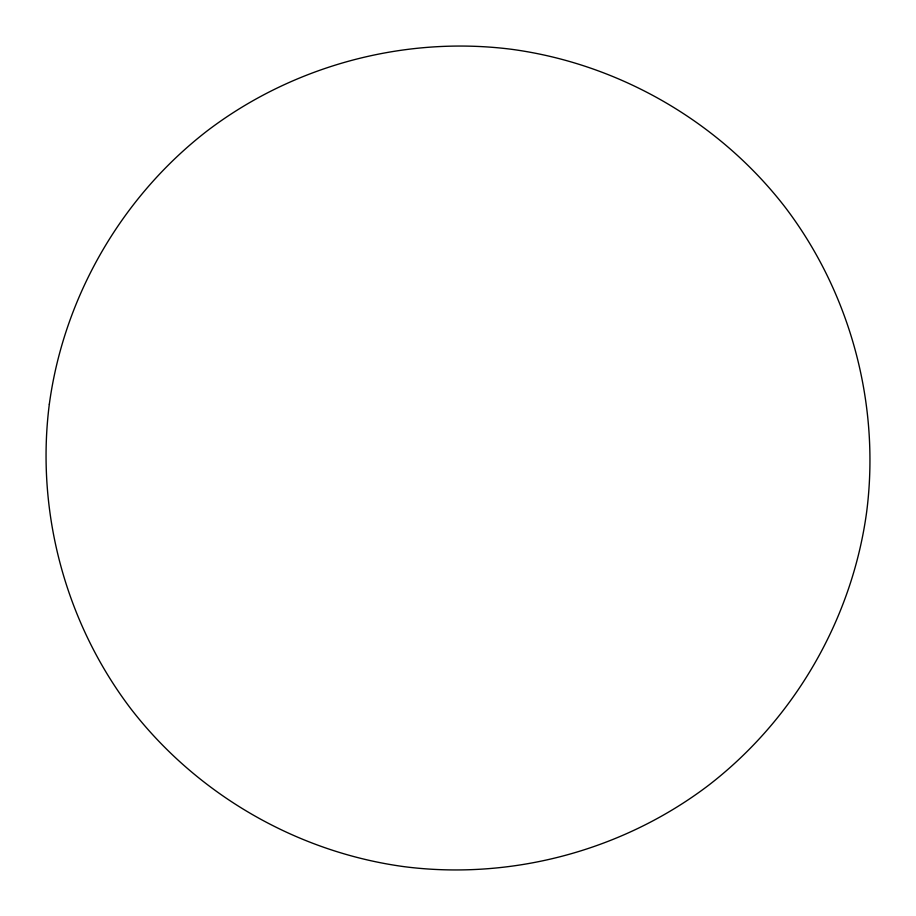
<?xml version="1.0" encoding="UTF-8"?>
<svg xmlns="http://www.w3.org/2000/svg" width="916" height="916" viewBox="0 0 916 916"><rect width="100%" height="100%" fill="white"/><g stroke="black" fill="none" stroke-linecap="round" stroke-linejoin="round"><path stroke-width="1.37" d="M49.327 404.196C35.61 511.506 65.448 622.857 130.977 708.927C197.158 794.504 297.002 852.155 404.196 866.673C511.506 880.39 622.869 850.552 708.927 785.023C794.504 718.842 852.155 618.998 866.673 511.804C880.39 404.494 850.552 293.131 785.023 207.062C718.842 121.484 618.998 63.845 511.804 49.327C404.494 35.61 293.131 65.448 207.073 130.977C121.496 197.158 63.845 297.002 49.327 404.196"/></g></svg>
